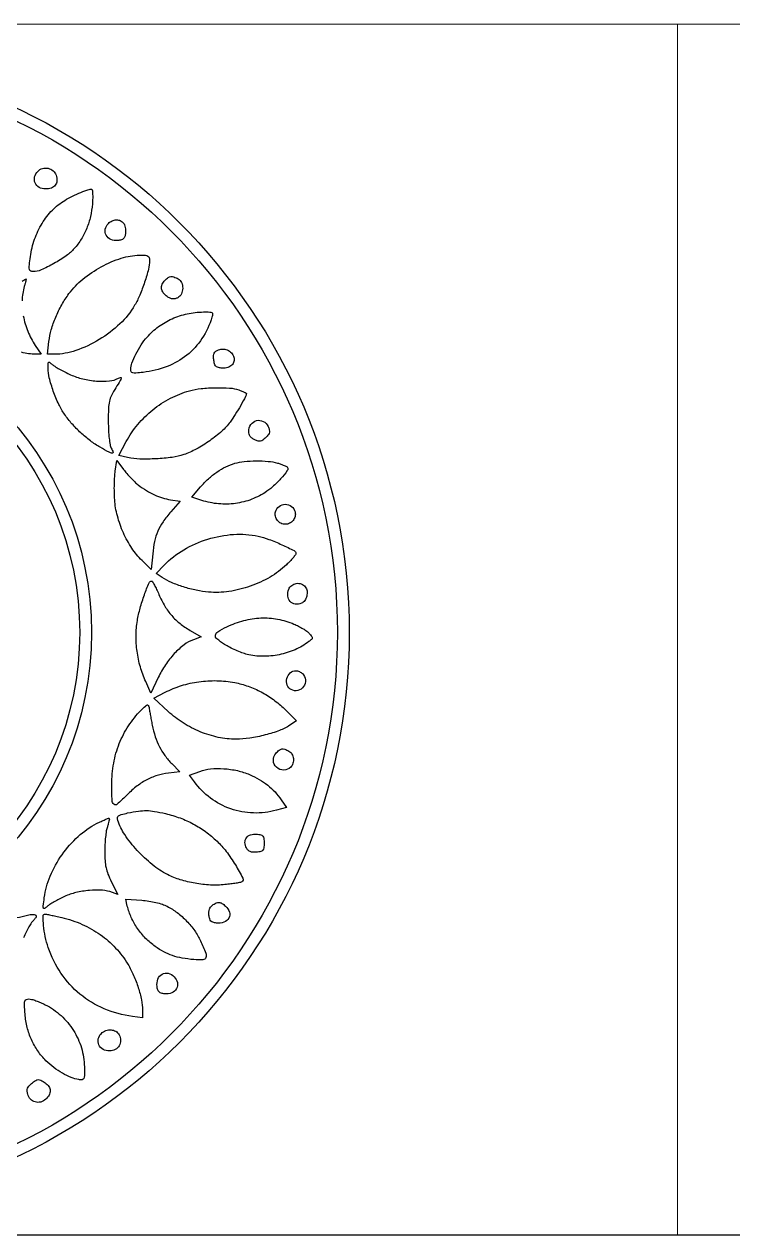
# Model space of a CAD drawing. Header units: centimetres. Extents: x -223085 to -5411, y 68813 to 74618.
# Drawn here: x -222406 to -221926, y 68813 to 69634 of the extents above; entities that cross this region are included whole.
import ezdxf

# ---------------------------------------------------------------- set-up
doc = ezdxf.new("R2010")
doc.units = ezdxf.units.CM
doc.layers.add('WALLL', color=7, linetype='Continuous')

# ---------------------------------------------------------------- blocks, each defined once
blk = doc.blocks.new('sfdsf')
blk.add_line((-33878.723, -54248.736), (-33878.723, -54458.736))
blk = doc.blocks.new('CVVX')
at = {"lineweight": 5}
for p, q in [((71152.14, -85049.75), (72108.68, -85049.75)), ((71413.76, -85049.75), (71413.76, -85241.06))]:
    blk.add_line(p, q, dxfattribs=at)
for points in [[(71315.51, -85073.62, -0.095073), (71315.64, -85074.5, -0.155023), (71315.38, -85075.19, -0.146892), (71314.76, -85075.64, -0.082523), (71313.83, -85075.79, -0.129175), (71312.83, -85075.53, -0.16216), (71312.19, -85074.82, -0.166121), (71312.11, -85073.88, -0.136036), (71312.61, -85073, -0.125315), (71313.36, -85072.55, -0.125304), (71314.24, -85072.52, -0.12686), (71315.02, -85072.91, -0.130198)], [(71321.24, -85078.15, -0.036032), (71320.94, -85080.15, -0.040337), (71320.35, -85082, -0.041433), (71319.49, -85083.7, -0.042394), (71318.37, -85085.22, -0.061255), (71317.12, -85086.33, -0.02362), (71315.15, -85087.57, -0.02161), (71313.13, -85088.59, -0.106566), (71311.89, -85088.85, -0.107922), (71311.5, -85088.77, -0.228308), (71311.3, -85088.53, -0.082285), (71311.27, -85088.04, -0.00788), (71311.39, -85086.83, -0.049416), (71311.99, -85084.06, -0.051794), (71313.13, -85081.52, -0.054258), (71314.7, -85079.36, -0.066651), (71316.6, -85077.76, -0.022328), (71317.77, -85077.09, -0.016939), (71319.11, -85076.45, -0.0156), (71320.35, -85075.96, -0.074484), (71321.1, -85075.81, -0.389721), (71321.22, -85075.91, -0.018298), (71321.28, -85076.49, -0.022106), (71321.29, -85077.25, -0.013075)], [(71326.16, -85081.18, -0.084021), (71326.32, -85081.46, -0.03876), (71326.44, -85081.87, -0.036965), (71326.5, -85082.33, -0.042235), (71326.49, -85082.77, -0.0453), (71326.37, -85083.31, -0.128167), (71326.17, -85083.63, -0.123303), (71325.84, -85083.83, -0.040427), (71325.27, -85083.94, -0.128614), (71324.17, -85083.78, -0.169462), (71323.42, -85083.11, -0.180027), (71323.28, -85082.15, -0.144471), (71323.78, -85081.23, -0.087691), (71324.37, -85080.82, -0.104086), (71325.03, -85080.67, -0.111632), (71325.66, -85080.79, -0.114005)], [(71330.29, -85087.14, -0.064266), (71330.12, -85088.45, -0.016507), (71329.51, -85090.49, -0.017561), (71328.73, -85092.58, -0.034294), (71327.93, -85094.17, -0.071292), (71325.61, -85097.09, -0.052407), (71322.32, -85099.6, -0.053223), (71318.65, -85101.32, -0.082633), (71315.21, -85101.91), (71314.14, -85101.91), (71314.38, -85099.87, -0.040664), (71314.75, -85098.03, -0.029351), (71315.44, -85096.05, -0.028484), (71316.39, -85094.1, -0.031062), (71317.54, -85092.33, -0.063719), (71319.72, -85090.05, -0.045801), (71322.65, -85088.08, -0.046505), (71325.82, -85086.72, -0.075761), (71328.7, -85086.26, -0.014166), (71329.63, -85086.27, -0.11594), (71330.03, -85086.39, -0.207161), (71330.22, -85086.64, -0.061363)], [(71334.79, -85089.99, -0.165193), (71335.34, -85090.57, -0.110733), (71335.52, -85091.48, -0.109361), (71335.31, -85092.38, -0.15807), (71334.74, -85092.97, -0.054037), (71334.31, -85093.14, -0.096158), (71333.94, -85093.17, -0.084254), (71333.55, -85093.06, -0.033969), (71333.06, -85092.79, -0.088166), (71332.46, -85092.22, -0.129755), (71332.19, -85091.55, -0.133042), (71332.29, -85090.85, -0.095086), (71332.74, -85090.19, -0.048498), (71333.23, -85089.78, -0.124199), (71333.65, -85089.63, -0.112104), (71334.13, -85089.69, -0.035549)], [(71340.15, -85096.04, -0.06852), (71338.57, -85099.42, -0.080218), (71336.19, -85102.05, -0.078352), (71333.06, -85103.84, -0.06169), (71329.27, -85104.77, -0.008448), (71328.12, -85104.89, -0.080299), (71327.62, -85104.85, -0.221862), (71327.39, -85104.66, -0.118506), (71327.31, -85104.3, -0.087178), (71327.5, -85103.29, -0.027279), (71328.12, -85101.89, -0.027352), (71328.96, -85100.43, -0.035664), (71329.89, -85099.2, -0.054796), (71331.7, -85097.54, -0.052946), (71333.85, -85096.3, -0.051978), (71336.25, -85095.51, -0.049129), (71338.8, -85095.22, -0.009842), (71339.79, -85095.23, -0.13045), (71340.13, -85095.33, -0.286716), (71340.25, -85095.55, -0.053057)], [(71343.64, -85102.55, -0.135144), (71343.57, -85103.22, -0.135702), (71343.16, -85103.75, -0.113495), (71342.46, -85104.05, -0.076681), (71341.6, -85104.09, -0.045583), (71341.04, -85103.97, -0.140152), (71340.72, -85103.76, -0.123882), (71340.54, -85103.4, -0.032103), (71340.43, -85102.75, -0.030909), (71340.41, -85102.11, -0.105665), (71340.51, -85101.71, -0.130378), (71340.75, -85101.43, -0.058574), (71341.18, -85101.2, -0.113192), (71341.96, -85101.09, -0.105155), (71342.75, -85101.32, -0.10755), (71343.35, -85101.85, -0.12358)], [(71317.79, -85105.14, 0.049524), (71319.73, -85105.8, 0.039783), (71321.91, -85106.14, 0.041272), (71323.93, -85106.12, 0.10002), (71325.36, -85105.69, -0.074533), (71325.71, -85105.56, -0.554707), (71325.81, -85105.67, -0.069741), (71325.64, -85106.07, -0.004118), (71324.96, -85107.19, 0.021827), (71324.27, -85108.42, 0.062179), (71323.93, -85109.34, 0.047126), (71323.79, -85110.45, 0.008653), (71323.76, -85112.52, 0.011185), (71323.8, -85113.95, 0.016411), (71323.9, -85115.2, 0.017012), (71324.05, -85116.21, 0.082798), (71324.24, -85116.75, -0.048611), (71324.51, -85117.36, -0.535922), (71324.37, -85117.53, -0.104432), (71323.88, -85117.39, -0.006008), (71322.48, -85116.61, -0.030912), (71320.93, -85115.59, -0.02542), (71319.41, -85114.32, -0.025243), (71318.02, -85112.9, -0.029109), (71316.84, -85111.4, -0.043376), (71315.93, -85109.82, -0.022918), (71315.07, -85107.72, -0.022555), (71314.43, -85105.63, -0.063242), (71314.24, -85104.11, -0.008421), (71314.25, -85103.37, -0.205552), (71314.34, -85103.18, -0.360173), (71314.49, -85103.18, -0.019735), (71314.9, -85103.52, 0.046067), (71315.3, -85103.81, 0.010148), (71316.02, -85104.24, 0.010473), (71316.89, -85104.7, 0.009903)], [(71344.41, -85107.55, -0.011714), (71344.86, -85107.72, -0.018125), (71345.24, -85107.89, -0.012807), (71345.54, -85108.04, -0.27267), (71345.59, -85108.12, -0.12407), (71345.47, -85108.59, -0.00609), (71344.7, -85109.99, -0.010815), (71343.83, -85111.43, -0.017131), (71343.02, -85112.62, -0.054299), (71341.71, -85114.06, -0.028094), (71339.8, -85115.57, -0.027846), (71337.67, -85116.89, -0.042695), (71335.69, -85117.76, -0.048956), (71333.86, -85118.2, -0.020542), (71331.33, -85118.43, -0.020622), (71328.77, -85118.46, -0.044539), (71326.82, -85118.22), (71325.41, -85117.92), (71326.59, -85115.71, -0.052353), (71328.41, -85113.02, -0.048821), (71330.79, -85110.69, -0.048924), (71333.58, -85108.87, -0.053082), (71336.59, -85107.68, -0.040855), (71338.43, -85107.33, -0.022248), (71340.74, -85107.19, -0.021707), (71342.95, -85107.25, -0.066445)], [(71349.02, -85113.31, -0.037693), (71349.22, -85113.85, -0.121355), (71349.23, -85114.23, -0.114001), (71349.07, -85114.59, -0.031291), (71348.65, -85115.06, -0.031291), (71348.19, -85115.47, -0.114001), (71347.83, -85115.64, -0.121355), (71347.45, -85115.62, -0.037693), (71346.91, -85115.42, -0.053472), (71346.5, -85115.18, -0.074791), (71346.2, -85114.88, -0.081096), (71346.02, -85114.53, -0.076976), (71345.96, -85114.13, -0.152605), (71346.31, -85113.02, -0.178189), (71347.2, -85112.39, -0.188127), (71348.26, -85112.51, -0.166296)], [(71328.49, -85122.54, 0.021923), (71329.81, -85123.45, 0.030706), (71331.07, -85124.13, 0.033345), (71332.32, -85124.6, 0.035117), (71333.6, -85124.9), (71335.12, -85125.14), (71333.67, -85126.79, 0.02849), (71332.42, -85128.39, 0.049616), (71331.59, -85129.87, 0.049922), (71331.08, -85131.47, 0.029239), (71330.78, -85133.46), (71330.55, -85135.92), (71329.09, -85134.5, -0.054632), (71327.49, -85132.56, -0.039533), (71326.15, -85130.12, -0.039211), (71325.2, -85127.46, -0.050477), (71324.77, -85124.9, -0.011393), (71324.72, -85123.71, -0.009176), (71324.72, -85122.43, -0.009296), (71324.77, -85121.25, -0.023375), (71324.85, -85120.4), (71325.11, -85118.67), (71326.18, -85120.14, 0.020675), (71326.68, -85120.77, 0.013886), (71327.3, -85121.46, 0.014), (71327.94, -85122.08, 0.026728)], [(71350.52, -85119.1, -0.015143), (71351.06, -85119.27, -0.019456), (71351.55, -85119.46, -0.017608), (71351.94, -85119.64, -0.135193), (71352.09, -85119.78, -0.310937), (71352.06, -85120.3, -0.019003), (71351.01, -85121.57, -0.026857), (71349.74, -85122.85, -0.043033), (71348.51, -85123.78, -0.056651), (71346.12, -85124.94, -0.057116), (71343.54, -85125.52, -0.056625), (71340.87, -85125.51, -0.053941), (71338.22, -85124.9), (71336.98, -85124.47), (71338.35, -85122.87, -0.031897), (71339.58, -85121.6, -0.033192), (71340.94, -85120.52, -0.034815), (71342.37, -85119.68, -0.04583), (71343.77, -85119.14, -0.04586), (71345.25, -85118.86, -0.022775), (71347.15, -85118.76, -0.022773), (71349.05, -85118.83, -0.04644)], [(71353.3, -85126.83, -0.122693), (71353.3, -85127.52, -0.107864), (71352.98, -85128.16, -0.106934), (71352.42, -85128.62, -0.118667), (71351.74, -85128.78, -0.118431), (71351.06, -85128.62, -0.108599), (71350.5, -85128.16, -0.109005), (71350.19, -85127.51, -0.120114), (71350.2, -85126.82, -0.166491), (71350.76, -85125.94, -0.169227), (71351.75, -85125.61, -0.168181), (71352.73, -85125.95, -0.164672)], [(71347.45, -85130.66, -0.035223), (71349.16, -85131.16, -0.018398), (71351.21, -85132.01, -0.009848), (71353.15, -85132.94, -0.282904), (71353.42, -85133.39, -0.16336), (71353.35, -85133.6, -0.012693), (71352.98, -85134.07, -0.016281), (71352.49, -85134.61, -0.01169), (71351.91, -85135.19, -0.058723), (71349.34, -85137.12, -0.047395), (71346.2, -85138.56, -0.047296), (71342.84, -85139.39, -0.057765), (71339.6, -85139.49, -0.031288), (71337.68, -85139.21, -0.02457), (71335.65, -85138.68, -0.025124), (71333.75, -85137.97, -0.043206), (71332.27, -85137.17), (71331.33, -85136.55), (71332.58, -85135.25, -0.068013), (71335.68, -85132.81, -0.05804), (71339.49, -85131.13, -0.058322), (71343.57, -85130.37, -0.070296)], [(71331.77, -85139.88, 0.032482), (71332.7, -85141.71, 0.044123), (71333.79, -85143.21, 0.045646), (71335.1, -85144.46, 0.038607), (71336.68, -85145.54), (71338.47, -85146.56), (71337.21, -85147.01, 0.077599), (71335.74, -85147.82, 0.041274), (71334.2, -85149.22, 0.038619), (71332.79, -85151, 0.03926), (71331.67, -85152.97), (71330.51, -85155.44), (71329.68, -85153.61, -0.038335), (71328.83, -85151.32, -0.035259), (71328.31, -85148.85, -0.03558), (71328.15, -85146.37, -0.041022), (71328.36, -85144, -0.025129), (71328.8, -85142.04, -0.018907), (71329.47, -85139.92, -0.010385), (71330.2, -85138.01, -0.312225), (71330.61, -85137.75, -0.259934), (71330.74, -85137.82, -0.007486), (71331.05, -85138.38, -0.013335), (71331.4, -85139.06, -0.008565)], [(71354.91, -85138.67, -0.145173), (71355.18, -85139.29, -0.08673), (71355.13, -85140.11, -0.087991), (71354.82, -85140.84, -0.157108), (71354.31, -85141.25, -0.122842), (71353.29, -85141.38, -0.179947), (71352.51, -85140.97, -0.169045), (71352.14, -85140.12, -0.107812), (71352.3, -85139.04, -0.136991), (71352.76, -85138.43, -0.130767), (71353.48, -85138.12, -0.128011), (71354.27, -85138.21, -0.128597)], [(71353.12, -85144.54, -0.019759), (71353.83, -85144.88, -0.017931), (71354.55, -85145.28, -0.018279), (71355.16, -85145.68, -0.053461), (71355.54, -85146.02, -0.017444), (71355.94, -85146.5, -0.181199), (71356.02, -85146.74, -0.199929), (71355.91, -85146.96, -0.021863), (71355.47, -85147.32, -0.058458), (71353.29, -85148.59, -0.051502), (71350.78, -85149.38, -0.051751), (71348.17, -85149.64, -0.060452), (71345.7, -85149.33, -0.028061), (71344.89, -85149.08, -0.015116), (71343.91, -85148.68, -0.015012), (71342.94, -85148.22, -0.022781), (71342.13, -85147.75, -0.02777), (71340.92, -85146.88, -0.264491), (71340.7, -85146.31, -0.227179), (71341.06, -85145.76, -0.021191), (71342.52, -85144.98, -0.047016), (71345.2, -85143.99, -0.055003), (71347.88, -85143.58, -0.056354), (71350.53, -85143.77, -0.053572)], [(71354.47, -85152.37, -0.178362), (71354.93, -85153.36, -0.175272), (71354.64, -85154.43, -0.180179), (71353.74, -85155.04, -0.185708), (71352.68, -85154.91, -0.184718), (71352.05, -85154.18, -0.149535), (71352, -85153.15, -0.149644), (71352.53, -85152.26, -0.18498), (71353.42, -85151.92, -0.062206), (71353.68, -85151.95, -0.039117), (71353.98, -85152.05, -0.038823), (71354.25, -85152.2, -0.056383)], [(71343.76, -85153.79, -0.038835), (71345.89, -85154.37, -0.036438), (71347.94, -85155.27, -0.035935), (71349.87, -85156.48, -0.035401), (71351.62, -85157.95), (71353.54, -85159.82), (71352.45, -85160.54, -0.057927), (71350.85, -85161.36, -0.025522), (71348.57, -85162.07, -0.025335), (71346.12, -85162.58, -0.038093), (71343.95, -85162.74, -0.052684), (71341.15, -85162.45, -0.044625), (71338.3, -85161.57, -0.043748), (71335.6, -85160.17, -0.045806), (71333.22, -85158.35), (71330.97, -85156.26), (71332.77, -85155.33, -0.043758), (71335.33, -85154.27, -0.041111), (71338.08, -85153.66, -0.040637), (71340.92, -85153.49, -0.040552)], [(71330.71, -85160.51, 0.029016), (71331.19, -85162.34, 0.038558), (71331.85, -85163.93, 0.040612), (71332.71, -85165.33, 0.038511), (71333.8, -85166.6), (71335.07, -85167.87), (71333.26, -85168.09, 0.04806), (71331.47, -85168.48, 0.046464), (71329.77, -85169.2, 0.043289), (71328.13, -85170.28, 0.032463), (71326.53, -85171.73, -0.018095), (71325.17, -85173.02, -0.371193), (71324.65, -85173.03, -0.213748), (71324.36, -85172.43, -0.008235), (71324.31, -85169.88, -0.044782), (71324.61, -85166.55, -0.049396), (71325.5, -85163.43, -0.050623), (71326.96, -85160.62, -0.051692), (71328.94, -85158.17, -0.007681), (71329.63, -85157.51, -0.104971), (71329.92, -85157.33, -0.378289), (71330.09, -85157.4, -0.081757), (71330.2, -85157.73, 0.009968), (71330.26, -85158.14, 0.002034), (71330.39, -85158.84, 0.002142), (71330.54, -85159.67, 0.002009)], [(71352.33, -85164.62, -0.142728), (71352.8, -85165.08, -0.101395), (71353.02, -85165.79, -0.098471), (71352.96, -85166.55, -0.125883), (71352.6, -85167.15, -0.195996), (71351.5, -85167.61, -0.190943), (71350.37, -85167.18, -0.195122), (71349.86, -85166.1, -0.200654), (71350.25, -85164.98, -0.035172), (71350.78, -85164.47, -0.131338), (71351.2, -85164.28, -0.131431), (71351.66, -85164.32, -0.035242)], [(71346.11, -85168.33, -0.031475), (71347.62, -85169.09, -0.035559), (71348.96, -85170.01, -0.036705), (71350.12, -85171.08, -0.038342), (71351.09, -85172.3), (71351.94, -85173.54), (71350.35, -85173.97, -0.07481), (71346.7, -85174.4, -0.075756), (71343.11, -85173.74, -0.076453), (71339.9, -85172.04, -0.078384), (71337.39, -85169.47), (71336.62, -85168.41), (71338.21, -85167.82, -0.065368), (71339.93, -85167.43, -0.039117), (71342.02, -85167.4, -0.038022), (71344.18, -85167.71, -0.047226)], [(71332.81, -85174.5, -0.030344), (71335.11, -85175.19, -0.034527), (71337.21, -85176.14, -0.034816), (71339.15, -85177.35, -0.031857), (71340.95, -85178.86, -0.042144), (71342.39, -85180.46, -0.024312), (71343.85, -85182.61, -0.015658), (71345.04, -85184.71, -0.394249), (71344.88, -85185.3, -0.094625), (71344.67, -85185.38, -0.005261), (71343.97, -85185.49, -0.007968), (71343.14, -85185.61, -0.005738), (71342.2, -85185.72, -0.0372), (71339.9, -85185.78, -0.031099), (71337.48, -85185.51, -0.031547), (71335.15, -85184.95, -0.042557), (71333.14, -85184.14, -0.053663), (71330.72, -85182.56, -0.036327), (71328.33, -85180.31, -0.036881), (71326.36, -85177.82, -0.073992), (71325.28, -85175.57, -0.087533), (71325.23, -85175.12, -0.221274), (71325.38, -85174.84, -0.099726), (71325.8, -85174.64, -0.011697), (71326.82, -85174.4, -0.015566), (71328.53, -85174.1, -0.040076), (71329.79, -85174.02, -0.039228), (71331.05, -85174.14, -0.014387)], [(71323.61, -85176.59, 0.044123), (71323.45, -85177.23, 0.013074), (71323.32, -85178.22, 0.01301), (71323.23, -85179.36, 0.013682), (71323.2, -85180.47, 0.016031), (71323.24, -85181.95, 0.037916), (71323.4, -85183.04, 0.041013), (71323.7, -85184.05, 0.021879), (71324.24, -85185.23), (71325.28, -85187.3), (71324.4, -85186.96, 0.075311), (71322.83, -85186.62, 0.036414), (71320.77, -85186.64, 0.035833), (71318.64, -85186.98, 0.052403), (71316.85, -85187.59, 0.010639), (71316.01, -85188, 0.010621), (71315.2, -85188.45, 0.010508), (71314.5, -85188.87, 0.040649), (71314.09, -85189.17, -0.03512), (71313.67, -85189.5, -0.496194), (71313.52, -85189.44, -0.107346), (71313.48, -85189.11, -0.003517), (71313.64, -85187.79, -0.068373), (71314.57, -85184.37, -0.053289), (71316.45, -85181, -0.053257), (71319, -85178.1, -0.068047), (71321.92, -85176.07, -0.008132), (71322.63, -85175.72, -0.012903), (71323.26, -85175.45, -0.006794), (71323.78, -85175.24, -0.289448), (71323.89, -85175.26, -0.243206), (71323.93, -85175.37, -0.014456), (71323.87, -85175.71, -0.019123), (71323.76, -85176.12, -0.012721)], [(71348.39, -85179.16, -0.024247), (71348.35, -85179.93, -0.150956), (71348.2, -85180.28, -0.165367), (71347.88, -85180.48, -0.030615), (71347.2, -85180.59, -0.035389), (71346.6, -85180.6, -0.085907), (71346.18, -85180.51, -0.10396), (71345.86, -85180.29, -0.069445), (71345.6, -85179.93, -0.115486), (71345.37, -85179.07, -0.167115), (71345.6, -85178.32, -0.158582), (71346.26, -85177.84, -0.102212), (71347.2, -85177.74, -0.030615), (71347.88, -85177.85, -0.165367), (71348.2, -85178.05, -0.150956), (71348.35, -85178.4, -0.024247)], [(71333.08, -85189.15, -0.046017), (71334.65, -85190.14, -0.036916), (71336.14, -85191.47, -0.036889), (71337.42, -85193.01, -0.045733), (71338.35, -85194.62, -0.012901), (71339.18, -85196.53, -0.184976), (71339.19, -85197.26, -0.303873), (71338.72, -85197.6, -0.031957), (71337.28, -85197.57, -0.02291), (71335.44, -85197.33, -0.037647), (71333.91, -85196.94, -0.040525), (71332.54, -85196.35, -0.032567), (71331.18, -85195.5, -0.044272), (71329.66, -85194.21, -0.04329), (71328.38, -85192.65, -0.043791), (71327.4, -85190.92, -0.047794), (71326.77, -85189.1), (71326.51, -85188.02), (71329.05, -85188.2, -0.020191), (71330.18, -85188.33, -0.019546), (71331.3, -85188.54, -0.020586), (71332.31, -85188.83, -0.040088)], [(71342.29, -85189.11, -0.13189), (71342.9, -85190.05, -0.203961), (71342.81, -85191, -0.186812), (71342.05, -85191.65, -0.113515), (71340.85, -85191.79, -0.0453), (71340.31, -85191.67, -0.128167), (71339.98, -85191.47, -0.123303), (71339.79, -85191.13, -0.040427), (71339.68, -85190.56, -0.043651), (71339.66, -85190.05, -0.066533), (71339.75, -85189.62, -0.075336), (71339.93, -85189.26, -0.07809), (71340.21, -85188.98, -0.043721), (71340.81, -85188.62, -0.130843), (71341.27, -85188.53, -0.127803), (71341.72, -85188.68, -0.040846)], [(71316.39, -85190.92, -0.045158), (71319.64, -85192, -0.050638), (71322.5, -85193.62, -0.051908), (71324.92, -85195.74, -0.052031), (71326.86, -85198.31, -0.031829), (71327.76, -85200.06, -0.026676), (71328.5, -85202.02, -0.027534), (71329, -85203.94, -0.04836), (71329.16, -85205.57), (71329.17, -85206.79), (71327.58, -85206.56, -0.065009), (71323.12, -85205.33, -0.071614), (71319.28, -85203.01, -0.072242), (71316.28, -85199.73, -0.067901), (71314.26, -85195.66, -0.029469), (71313.8, -85193.94, -0.028636), (71313.53, -85192.16, -0.023707), (71313.46, -85190.67, -0.419342), (71313.77, -85190.37, -0.04565), (71313.97, -85190.39, -0.001845), (71314.66, -85190.53, -0.003221), (71315.47, -85190.71, -0.002274)], [(71334.18, -85200.28, -0.144471), (71334.68, -85201.2, -0.180027), (71334.54, -85202.16, -0.169462), (71333.79, -85202.83, -0.128614), (71332.69, -85202.99, -0.040427), (71332.12, -85202.88, -0.123303), (71331.78, -85202.68, -0.128167), (71331.58, -85202.35, -0.0453), (71331.47, -85201.81, -0.116279), (71331.61, -85200.64, -0.178203), (71332.27, -85199.86, -0.193492), (71333.22, -85199.73, -0.135164)], [(71313.8, -85204.69, -0.067852), (71316.3, -85206.42, -0.067454), (71318.25, -85208.76, -0.067483), (71319.51, -85211.52, -0.068012), (71319.98, -85214.52, -0.006636), (71319.99, -85215.9, -0.10244), (71319.89, -85216.36, -0.267448), (71319.64, -85216.55, -0.063053), (71319.09, -85216.54, -0.062271), (71317.9, -85216.21, -0.033505), (71316.52, -85215.54, -0.031759), (71315.14, -85214.62, -0.033661), (71313.91, -85213.55, -0.044945), (71312.61, -85211.98, -0.045483), (71311.61, -85210.22, -0.04482), (71310.94, -85208.28, -0.041193), (71310.6, -85206.2, -0.005989), (71310.5, -85204.7, -0.077061), (71310.55, -85204.14, -0.23189), (71310.77, -85203.89, -0.102318), (71311.21, -85203.79, -0.06681), (71311.64, -85203.85, -0.017011), (71312.31, -85204.06, -0.017032), (71313.06, -85204.35, -0.016508)], [(71325.46, -85209.44, -0.116137), (71325.7, -85210.34, -0.140198), (71325.48, -85211.19, -0.141971), (71324.86, -85211.79, -0.120184), (71323.96, -85212, -0.123896), (71322.93, -85211.75, -0.161136), (71322.27, -85211.04, -0.169869), (71322.17, -85210.11, -0.138633), (71322.66, -85209.23, -0.107942), (71323.36, -85208.78, -0.107715), (71324.19, -85208.67, -0.115112), (71324.94, -85208.9, -0.137623)], [(71313.78, -85217.06, -0.088232), (71314.36, -85217.64, -0.143405), (71314.58, -85218.29, -0.138834), (71314.41, -85218.98, -0.080537), (71313.88, -85219.64, -0.119651), (71313.07, -85220.08, -0.133795), (71312.19, -85220.07, -0.136882), (71311.44, -85219.62, -0.127674), (71311.02, -85218.84, -0.048537), (71310.94, -85218.32, -0.098749), (71311, -85217.91, -0.09495), (71311.21, -85217.55, -0.042442), (71311.61, -85217.17, -0.021067), (71312.29, -85216.66, -0.138179), (71312.69, -85216.53, -0.142579), (71313.09, -85216.63, -0.022924)]]:
    blk.add_lwpolyline(points, format="xyb", close=True)
for points in [[(71310.32, -85095.86, 0.050547), (71311.03, -85098.27, 0.049693), (71312.21, -85100.52), (71313.13, -85101.91), (71312.28, -85101.91, -0.066463), (71310.05, -85101.6, -0.039353)], [(71310.13, -85090.35, -0.000045), (71310.71, -85090.03, -0.011513), (71310.76, -85090.01, -0.627715), (71310.78, -85090.02, -0.002907), (71310.71, -85090.34, -0.007352), (71310.61, -85090.72, -0.004151), (71310.48, -85091.18, 0.063217), (71310.13, -85093.44, 0.05244)], [(71309.29, -85190.94, -0.004375), (71311.01, -85190.54, -0.0344), (71311.82, -85190.42, -0.106859), (71312.22, -85190.47, -0.316933), (71312.37, -85190.69, -0.111476), (71312.34, -85190.84, -0.038302), (71312.22, -85191.04, -0.035808), (71312.06, -85191.25, -0.034438), (71311.86, -85191.44, 0.078941), (71311.61, -85191.73, 0.01164), (71311.2, -85192.41, 0.012886), (71310.76, -85193.23, 0.010757), (71310.33, -85194.13, 0.018426)]]:
    blk.add_lwpolyline(points, format="xyb")
at = {"linetype": 'Continuous'}
for radius in [91.59, 89.72, 50.85, 48.98]:
    blk.add_circle((71270.26, -85145.88), radius, dxfattribs=at)
at = {"lineweight": 5, "xscale": 4.554945441230865, "yscale": 4.554945441230865, "zscale": 4.554945441230865, "rotation": 90.00000000000004}
blk.add_blockref('sfdsf', (-175947.9, 69074.68), dxfattribs=at)

msp = doc.modelspace()

# ---------------------------------------------------------------- block references
at = {"layer": 'WALLL', "linetype": 'ByBlock', "lineweight": 0, "xscale": 4.287940003608949, "yscale": 4.287940003608949, "zscale": 4.287940003608949}
msp.add_blockref('CVVX', (-528181.369, 434321.972), dxfattribs=at)

doc.saveas('drawing.dxf')
